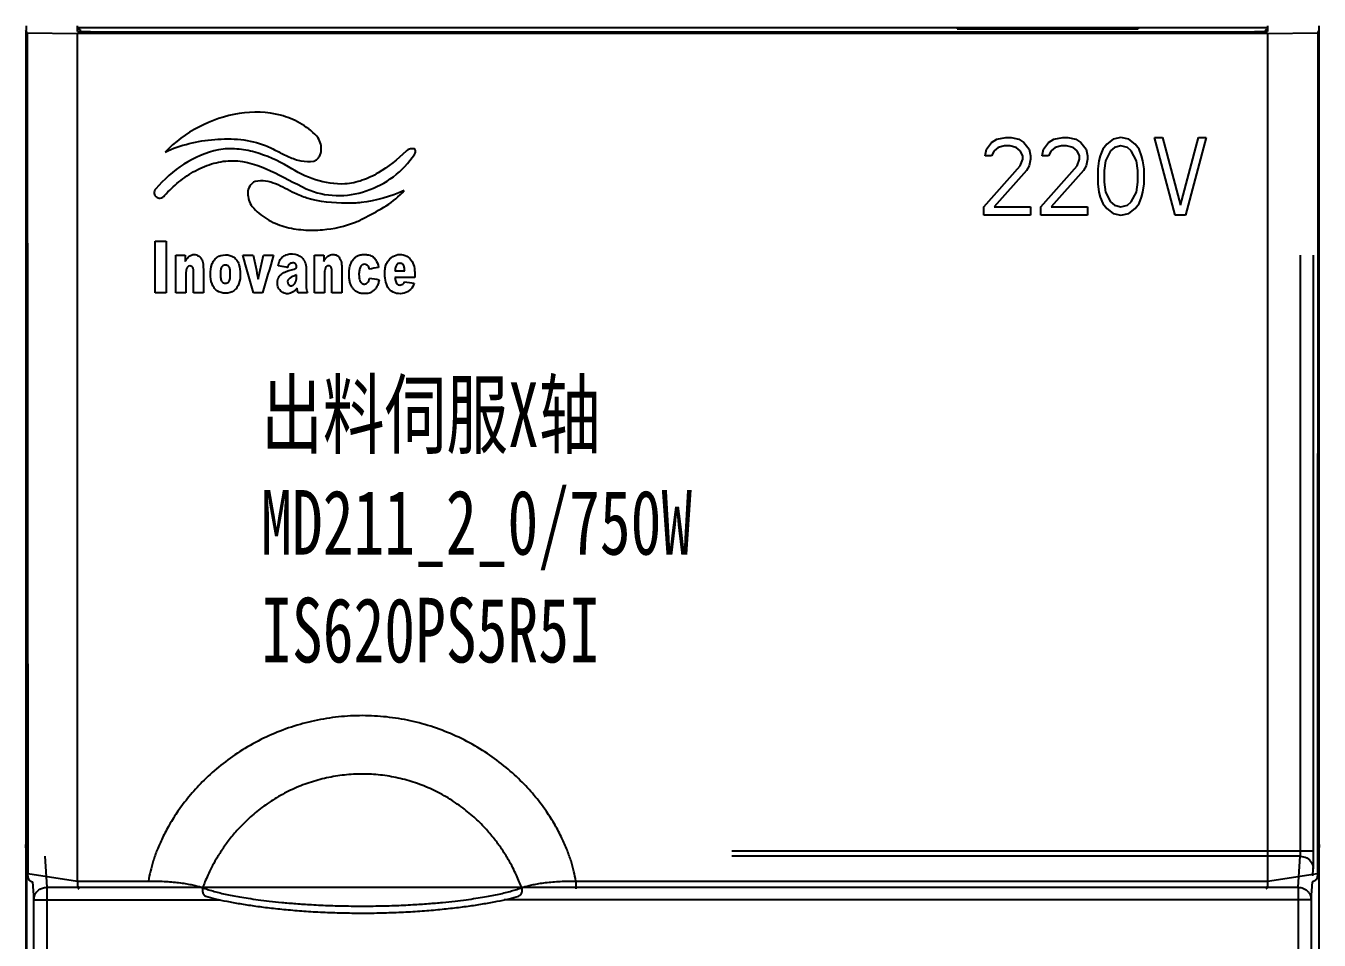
# Model space of a CAD drawing. Header units: millimetres. Extents: x -300 to 5587, y 233 to 3316.
# Drawn here: x 5456.5 to 5506.5, y 1690.7 to 1726.1 of the extents above; entities that cross this region are included whole.
import ezdxf

# ---------------------------------------------------------------- set-up
doc = ezdxf.new("R2010")
doc.units = ezdxf.units.MM
doc.layers.add('03___PRT_ALL_CURVES', color=7, linetype='Continuous')
doc.layers.add('20_ALL_FEATURES', color=7, linetype='Continuous')
doc.styles.add('宋', font='', dxfattribs={"width": 0.7})
doc.styles.add('样式 8', font='arial.ttf', dxfattribs={"width": 0.6, "height": 2.5})
doc.styles.get('宋').set_extended_font_data('SimSun')

msp = doc.modelspace()

# ---------------------------------------------------------------- linework, layer by layer
at = {"color": 7, "linetype": 'Continuous'}
for p, q in [((5456.475, 1726.1), (5456.475, 1725.922)), ((5458.465, 1725.876), (5458.465, 1726.1)), ((5504.465, 1726.027), (5458.465, 1726.027)), ((5492.465, 1726.027), (5492.465, 1725.989)), ((5499.465, 1726.027), (5499.465, 1725.989)), ((5504.465, 1726.1), (5504.465, 1725.876)), ((5506.455, 1726.1), (5506.455, 1725.922)), ((5456.465, 1725.922), (5456.465, 1567.027)), ((5456.465, 1725.922), (5456.475, 1725.922)), ((5456.518, 1725.832), (5456.465, 1725.922)), ((5456.518, 1725.832), (5458.465, 1725.803)), ((5456.518, 1725.832), (5456.535, 1693.313)), ((5458.565, 1725.953), (5458.465, 1725.953)), ((5459.465, 1725.861), (5458.465, 1725.876)), ((5504.465, 1725.803), (5458.465, 1725.803)), ((5458.465, 1693.027), (5458.465, 1725.803)), ((5458.565, 1725.953), (5458.565, 1725.874)), ((5503.465, 1725.861), (5459.465, 1725.861)), ((5492.465, 1725.989), (5499.465, 1725.989)), ((5504.465, 1725.876), (5503.465, 1725.861)), ((5504.43, 1725.953), (5504.351, 1725.874)), ((5504.429, 1725.876), (5504.43, 1725.953)), ((5504.465, 1725.953), (5504.43, 1725.953)), ((5504.465, 1725.803), (5506.413, 1725.832)), ((5504.465, 1725.803), (5504.465, 1693.027)), ((5506.413, 1725.832), (5506.396, 1693.313)), ((5506.413, 1725.832), (5506.465, 1725.922)), ((5506.465, 1725.922), (5506.455, 1725.922)), ((5506.465, 1567.027), (5506.465, 1725.922)), ((5505.747, 1694.18), (5505.747, 1717.227)), ((5506.247, 1694.18), (5506.247, 1717.227)), ((5456.535, 1693.236), (5456.465, 1694.448)), ((5456.466, 1694.43), (5456.465, 1694.448)), ((5456.534, 1693.236), (5456.466, 1694.43)), ((5506.247, 1694.18), (5483.765, 1694.18)), ((5506.465, 1694.448), (5506.396, 1693.236)), ((5506.465, 1694.43), (5506.401, 1693.313)), ((5506.465, 1694.448), (5506.465, 1694.43)), ((5456.465, 1693.527), (5456.504, 1693.527)), ((5456.504, 1684.527), (5456.504, 1693.527)), ((5457.193, 1693.987), (5457.271, 1692.787)), ((5505.738, 1693.987), (5483.765, 1693.987)), ((5505.66, 1692.787), (5505.738, 1693.987)), ((5506.22, 1693.23), (5506.238, 1693.504)), ((5458.465, 1693.017), (5456.535, 1693.313)), ((5456.535, 1693.236), (5456.535, 1693.219)), ((5458.465, 1693.027), (5461.202, 1693.027)), ((5477.729, 1693.027), (5504.465, 1693.027)), ((5477.729, 1693.027), (5477.729, 1692.727)), ((5506.396, 1693.313), (5504.466, 1693.017)), ((5506.396, 1693.236), (5506.395, 1693.219)), ((5456.726, 1692.999), (5456.771, 1692.304)), ((5457.271, 1692.787), (5505.66, 1692.787)), ((5457.271, 1692.787), (5457.271, 1675.167)), ((5505.66, 1692.787), (5505.66, 1567.332)), ((5506.16, 1692.304), (5506.205, 1692.999)), ((5456.771, 1675.667), (5456.771, 1692.304)), ((5456.771, 1692.304), (5463.977, 1692.304)), ((5506.16, 1692.304), (5474.953, 1692.304)), ((5506.16, 1692.304), (5506.16, 1567.332))]:
    msp.add_line(p, q, dxfattribs=at)
for points, start_tangent, end_tangent in [([(5477.729, 1693.027), (5477.653, 1693.405), (5477.542, 1693.806), (5477.389, 1694.233), (5477.187, 1694.694), (5476.925, 1695.191), (5476.59, 1695.72), (5476.172, 1696.276), (5475.657, 1696.847), (5475.034, 1697.419), (5474.31, 1697.958), (5473.512, 1698.432), (5472.664, 1698.819), (5471.781, 1699.113), (5470.871, 1699.311), (5469.945, 1699.412), (5469.013, 1699.413), (5468.086, 1699.315), (5467.176, 1699.12), (5466.292, 1698.829), (5465.442, 1698.444), (5464.641, 1697.973), (5463.914, 1697.433), (5463.286, 1696.861), (5462.768, 1696.287), (5462.347, 1695.729), (5462.01, 1695.197), (5461.745, 1694.698), (5461.542, 1694.236), (5461.39, 1693.807), (5461.278, 1693.406), (5461.202, 1693.027)], (-0.158449, 0.987367), (-0.158453, -0.987366)), ([(5475.63, 1692.773), (5475.542, 1693.001), (5475.431, 1693.258), (5475.29, 1693.547), (5475.113, 1693.869), (5474.889, 1694.226), (5474.611, 1694.613), (5474.268, 1695.021), (5473.851, 1695.442), (5473.353, 1695.858), (5472.786, 1696.242), (5472.172, 1696.568), (5471.528, 1696.826), (5470.858, 1697.014), (5470.17, 1697.128), (5469.475, 1697.167), (5468.78, 1697.13), (5468.092, 1697.018), (5467.421, 1696.832), (5466.776, 1696.576), (5466.161, 1696.251), (5465.591, 1695.869), (5465.09, 1695.452), (5464.67, 1695.03), (5464.325, 1694.62), (5464.045, 1694.231), (5463.82, 1693.872), (5463.641, 1693.549), (5463.5, 1693.259), (5463.389, 1693.002), (5463.301, 1692.773)], (-0.336663, 0.941625), (-0.336661, -0.941626)), ([(5505.738, 1693.987), (5505.742, 1694.022), (5505.744, 1694.044), (5505.745, 1694.072), (5505.746, 1694.105), (5505.747, 1694.141), (5505.747, 1694.18)], (0.222501, 0.974932), (-0.000007, 1)), ([(5506.238, 1693.504), (5506.239, 1693.531), (5506.241, 1693.571), (5506.242, 1693.627), (5506.244, 1693.704), (5506.245, 1693.8), (5506.246, 1693.915), (5506.247, 1694.044), (5506.247, 1694.18)], (0.065022, 0.997884), (-0.000064, 1)), ([(5505.738, 1693.987), (5505.987, 1693.922), (5506.17, 1693.745), (5506.238, 1693.504)], (0.99999, -0.004364), (0.004676, -0.999989)), ([(5456.535, 1693.261), (5456.535, 1693.287), (5456.535, 1693.313)], (0.002955, 0.999996), (-0.000522, 1)), ([(5456.535, 1693.236), (5456.535, 1693.261)], (0.004788, 0.999989), (0.002955, 0.999996)), ([(5456.535, 1693.219), (5456.543, 1693.167), (5456.569, 1693.108), (5456.607, 1693.06), (5456.655, 1693.026), (5456.711, 1693.004), (5456.735, 1693)], (0.058249, -0.998302), (0.988517, -0.151107)), ([(5458.465, 1693.017), (5458.462, 1692.955), (5458.463, 1692.897), (5458.467, 1692.844), (5458.474, 1692.8), (5458.483, 1692.764), (5458.494, 1692.74), (5458.507, 1692.728), (5458.512, 1692.727)], (-0.064441, -0.997922), (0.992881, -0.119113)), ([(5458.465, 1693.017), (5458.465, 1693.02), (5458.465, 1693.023), (5458.465, 1693.027)], (0.064441, 0.997922), (0, 1)), ([(5461.202, 1693.027), (5461.456, 1693.027), (5461.734, 1693.02), (5462.023, 1693.004), (5462.306, 1692.977), (5462.569, 1692.943), (5462.805, 1692.902), (5463.007, 1692.857), (5463.173, 1692.813), (5463.301, 1692.773)], (0.999877, 0.015698), (0.946467, -0.3228)), ([(5475.63, 1692.773), (5475.758, 1692.813), (5475.924, 1692.858), (5476.127, 1692.902), (5476.362, 1692.943), (5476.625, 1692.978), (5476.908, 1693.004), (5477.196, 1693.02), (5477.475, 1693.027), (5477.729, 1693.027)], (0.946467, 0.322799), (0.999877, -0.015694)), ([(5504.466, 1693.017), (5504.468, 1692.955), (5504.467, 1692.897), (5504.464, 1692.844), (5504.457, 1692.8), (5504.448, 1692.764), (5504.436, 1692.74), (5504.423, 1692.728), (5504.419, 1692.727)], (0.064441, -0.997922), (-0.992805, -0.11974)), ([(5504.465, 1693.027), (5504.465, 1693.023), (5504.465, 1693.02), (5504.466, 1693.017)], (0, -1), (0.064441, -0.997922)), ([(5506.395, 1693.219), (5506.387, 1693.167), (5506.362, 1693.108), (5506.324, 1693.06), (5506.275, 1693.026), (5506.219, 1693.004), (5506.196, 1693)], (-0.058406, -0.998293), (-0.988508, -0.15117)), ([(5506.396, 1693.313), (5506.396, 1693.287), (5506.396, 1693.261)], (-0.000522, -1), (0.002955, -0.999996)), ([(5506.396, 1693.261), (5506.396, 1693.236)], (0.002955, -0.999996), (0.004788, -0.999989)), ([(5456.771, 1692.304), (5456.781, 1692.398), (5456.814, 1692.499), (5456.877, 1692.599), (5456.973, 1692.69), (5457.105, 1692.758), (5457.271, 1692.787)], (0.004676, 0.999989), (0.99999, 0.004364)), ([(5463.301, 1692.773), (5463.288, 1692.693), (5463.293, 1692.616), (5463.313, 1692.548), (5463.347, 1692.494), (5463.394, 1692.457), (5463.417, 1692.447)], (-0.245809, -0.969318), (0.95301, -0.30294)), ([(5463.301, 1692.773), (5463.481, 1692.709), (5463.688, 1692.645), (5463.92, 1692.584), (5464.17, 1692.526), (5464.437, 1692.471), (5464.73, 1692.417), (5465.065, 1692.363), (5465.445, 1692.309), (5465.874, 1692.256), (5466.356, 1692.205), (5466.898, 1692.158), (5467.512, 1692.117), (5468.225, 1692.083), (5469.04, 1692.064), (5469.894, 1692.064), (5470.71, 1692.083), (5471.422, 1692.117), (5472.035, 1692.158), (5472.577, 1692.205), (5473.058, 1692.256), (5473.487, 1692.309), (5473.867, 1692.363), (5474.201, 1692.417), (5474.494, 1692.471), (5474.76, 1692.526), (5475.011, 1692.584), (5475.242, 1692.645), (5475.449, 1692.709), (5475.63, 1692.773)], (0.933783, -0.35784), (0.933783, 0.35784)), ([(5475.63, 1692.773), (5475.642, 1692.693), (5475.638, 1692.616), (5475.618, 1692.548), (5475.583, 1692.494), (5475.537, 1692.457), (5475.513, 1692.447)], (0.245794, -0.969322), (-0.953033, -0.302868)), ([(5505.66, 1692.787), (5505.758, 1692.777), (5505.862, 1692.744), (5505.966, 1692.684), (5506.06, 1692.591), (5506.131, 1692.463), (5506.16, 1692.304)], (0.99999, -0.004364), (0.004676, -0.999989)), ([(5463.417, 1692.447), (5463.782, 1692.347), (5464.233, 1692.247), (5464.735, 1692.156), (5465.283, 1692.071), (5465.88, 1691.994), (5466.525, 1691.926), (5467.215, 1691.869), (5467.941, 1691.826), (5468.692, 1691.8), (5469.456, 1691.791), (5470.221, 1691.799), (5470.973, 1691.826), (5471.701, 1691.868), (5472.394, 1691.925), (5473.041, 1691.993), (5473.64, 1692.07), (5474.19, 1692.155), (5474.692, 1692.246), (5475.145, 1692.346), (5475.513, 1692.447)], (0.953081, -0.302715), (0.953092, 0.302681))]:
    msp.add_spline(points, degree=3, dxfattribs=dict(at, start_tangent=start_tangent, end_tangent=end_tangent))
at = {"layer": '03___PRT_ALL_CURVES', "color": 7, "linetype": 'Continuous'}
for p, q in [((5493.604, 1721.331), (5493.804, 1721.586)), ((5493.804, 1721.586), (5494.004, 1721.714)), ((5494.004, 1721.714), (5494.354, 1721.778)), ((5494.354, 1721.778), (5494.554, 1721.778)), ((5494.554, 1721.778), (5494.854, 1721.714)), ((5494.854, 1721.714), (5495.054, 1721.586)), ((5495.054, 1721.586), (5495.254, 1721.331)), ((5495.804, 1721.331), (5496.004, 1721.586)), ((5496.004, 1721.586), (5496.204, 1721.714)), ((5496.204, 1721.714), (5496.554, 1721.778)), ((5496.554, 1721.778), (5496.754, 1721.778)), ((5496.754, 1721.778), (5497.054, 1721.714)), ((5497.054, 1721.714), (5497.254, 1721.586)), ((5497.254, 1721.586), (5497.454, 1721.331)), ((5498.254, 1721.523), (5498.104, 1721.331)), ((5498.504, 1721.714), (5498.254, 1721.523)), ((5498.804, 1721.778), (5498.504, 1721.714)), ((5499.104, 1721.714), (5498.804, 1721.778)), ((5499.354, 1721.523), (5499.104, 1721.714)), ((5499.504, 1721.331), (5499.354, 1721.523)), ((5500.104, 1721.778), (5500.404, 1721.778)), ((5500.904, 1718.778), (5500.104, 1721.778)), ((5500.404, 1721.778), (5501.104, 1719.161)), ((5501.104, 1719.161), (5501.804, 1721.778)), ((5502.104, 1721.778), (5501.304, 1718.778)), ((5501.804, 1721.778), (5502.104, 1721.778)), ((5493.554, 1721.076), (5493.604, 1721.331)), ((5493.804, 1721.076), (5493.554, 1721.076)), ((5493.904, 1721.267), (5493.804, 1721.076)), ((5494.054, 1721.395), (5493.904, 1721.267)), ((5494.304, 1721.459), (5494.054, 1721.395)), ((5494.504, 1721.459), (5494.304, 1721.459)), ((5494.754, 1721.395), (5494.504, 1721.459)), ((5494.904, 1721.267), (5494.754, 1721.395)), ((5495.004, 1721.076), (5494.904, 1721.267)), ((5495.004, 1720.948), (5495.004, 1721.076)), ((5495.254, 1721.331), (5495.304, 1721.076)), ((5495.304, 1721.076), (5495.304, 1720.948)), ((5495.754, 1721.076), (5495.804, 1721.331)), ((5496.004, 1721.076), (5495.754, 1721.076)), ((5496.104, 1721.267), (5496.004, 1721.076)), ((5496.254, 1721.395), (5496.104, 1721.267)), ((5496.504, 1721.459), (5496.254, 1721.395)), ((5496.704, 1721.459), (5496.504, 1721.459)), ((5496.954, 1721.395), (5496.704, 1721.459)), ((5497.104, 1721.267), (5496.954, 1721.395)), ((5497.204, 1721.076), (5497.104, 1721.267)), ((5497.204, 1720.948), (5497.204, 1721.076)), ((5497.454, 1721.331), (5497.504, 1721.076)), ((5497.504, 1721.076), (5497.504, 1720.948)), ((5498.004, 1721.076), (5497.954, 1720.884)), ((5498.104, 1721.331), (5498.004, 1721.076)), ((5498.404, 1721.267), (5498.204, 1720.884)), ((5498.554, 1721.395), (5498.404, 1721.267)), ((5498.804, 1721.459), (5498.554, 1721.395)), ((5499.054, 1721.395), (5498.804, 1721.459)), ((5499.204, 1721.267), (5499.054, 1721.395)), ((5499.404, 1720.884), (5499.204, 1721.267)), ((5499.604, 1721.076), (5499.504, 1721.331)), ((5499.654, 1720.884), (5499.604, 1721.076)), ((5493.504, 1719.097), (5494.904, 1720.693)), ((5495.154, 1720.501), (5493.904, 1719.097)), ((5494.904, 1720.693), (5495.004, 1720.948)), ((5495.254, 1720.693), (5495.154, 1720.501)), ((5495.304, 1720.948), (5495.254, 1720.693)), ((5495.704, 1719.097), (5497.104, 1720.693)), ((5497.354, 1720.501), (5496.104, 1719.097)), ((5497.104, 1720.693), (5497.204, 1720.948)), ((5497.454, 1720.693), (5497.354, 1720.501)), ((5497.504, 1720.948), (5497.454, 1720.693)), ((5497.954, 1720.884), (5497.904, 1720.565)), ((5497.904, 1720.565), (5497.904, 1719.991)), ((5498.204, 1720.884), (5498.154, 1720.501)), ((5498.154, 1720.501), (5498.154, 1720.054)), ((5499.454, 1720.501), (5499.404, 1720.884)), ((5499.454, 1720.054), (5499.454, 1720.501)), ((5499.704, 1720.565), (5499.654, 1720.884)), ((5499.704, 1719.991), (5499.704, 1720.565)), ((5498.154, 1720.054), (5498.204, 1719.672)), ((5499.404, 1719.672), (5499.454, 1720.054)), ((5497.904, 1719.991), (5497.954, 1719.672)), ((5497.954, 1719.672), (5498.004, 1719.48)), ((5498.204, 1719.672), (5498.404, 1719.289)), ((5499.204, 1719.289), (5499.404, 1719.672)), ((5499.604, 1719.48), (5499.654, 1719.672)), ((5499.654, 1719.672), (5499.704, 1719.991)), ((5493.504, 1718.778), (5493.504, 1719.097)), ((5493.904, 1719.097), (5495.304, 1719.097)), ((5495.304, 1719.097), (5495.304, 1718.778)), ((5495.704, 1718.778), (5495.704, 1719.097)), ((5496.104, 1719.097), (5497.504, 1719.097)), ((5497.504, 1719.097), (5497.504, 1718.778)), ((5498.004, 1719.48), (5498.104, 1719.225)), ((5498.104, 1719.225), (5498.254, 1719.033)), ((5498.254, 1719.033), (5498.504, 1718.842)), ((5498.404, 1719.289), (5498.554, 1719.161)), ((5498.554, 1719.161), (5498.804, 1719.097)), ((5498.804, 1719.097), (5499.054, 1719.161)), ((5499.054, 1719.161), (5499.204, 1719.289)), ((5499.104, 1718.842), (5499.354, 1719.033)), ((5499.354, 1719.033), (5499.504, 1719.225)), ((5499.504, 1719.225), (5499.604, 1719.48)), ((5495.304, 1718.778), (5493.504, 1718.778)), ((5497.504, 1718.778), (5495.704, 1718.778)), ((5498.504, 1718.842), (5498.804, 1718.778)), ((5498.804, 1718.778), (5499.104, 1718.842)), ((5501.304, 1718.778), (5500.904, 1718.778))]:
    msp.add_line(p, q, dxfattribs=at)
at = {"layer": '20_ALL_FEATURES', "color": 7, "linetype": 'Continuous'}
for points, start_tangent, end_tangent in [([(5467.717, 1721.84, 48.994), (5467.054, 1722.342, 49.008), (5466.313, 1722.643, 49.017), (5464.714, 1722.709, 49.019), (5463.149, 1722.186, 49.004), (5461.845, 1721.221, 48.975)], (-0.709681, 0.704213, 0.020901), (-0.69443, -0.719243, -0.021347)), ([(5461.845, 1721.221, 48.975), (5463.767, 1721.709, 48.99), (5465.734, 1721.469, 48.982), (5466.188, 1721.253, 48.976), (5466.637, 1721.033, 48.97), (5467.1, 1720.881, 48.965), (5467.598, 1720.871, 48.965)], (0.907304, 0.42029, 0.012474), (0.986774, 0.162031, 0.004809)), ([(5467.598, 1720.871, 48.965), (5467.725, 1720.948, 48.967), (5467.813, 1721.051, 48.97), (5467.886, 1721.312, 48.978), (5467.845, 1721.594, 48.986), (5467.717, 1721.84, 48.994)], (0.925982, 0.377402, 0.011201), (-0.614554, 0.788528, 0.023403)), ([(5463.911, 1721.308, 48.978), (5462.576, 1720.747, 48.961), (5461.484, 1719.793, 48.933)], (-0.974455, -0.224484, -0.006663), (-0.643609, -0.765018, -0.022705)), ([(5466.62, 1720.653, 48.958), (5465.317, 1721.213, 48.975), (5464.62, 1721.336, 48.979), (5463.911, 1721.308, 48.978)], (-0.867538, 0.497152, 0.014755), (-0.986865, -0.161475, -0.004792)), ([(5467.305, 1719.8, 48.933), (5468.459, 1719.539, 48.925), (5469.625, 1719.717, 48.93), (5470.676, 1720.268, 48.947), (5471.486, 1721.128, 48.972)], (0.910828, -0.412604, -0.012246), (0.545673, 0.837629, 0.02486)), ([(5471.165, 1721.256, 48.976), (5470.087, 1720.415, 48.951), (5469.471, 1720.127, 48.943), (5468.802, 1719.986, 48.938)], (-0.72364, -0.689874, -0.020475), (-0.997096, -0.076127, -0.002259)), ([(5471.486, 1721.128, 48.972), (5471.53, 1721.219, 48.975), (5471.532, 1721.284, 48.977), (5471.501, 1721.327, 48.978), (5471.447, 1721.348, 48.979), (5471.377, 1721.349, 48.979), (5471.301, 1721.333, 48.978), (5471.165, 1721.256, 48.976)], (0.545673, 0.837629, 0.02486), (-0.72364, -0.689874, -0.020475)), ([(5461.831, 1719.537, 48.925), (5462.378, 1720.064, 48.941), (5463.024, 1720.497, 48.954), (5463.733, 1720.786, 48.962), (5464.471, 1720.886, 48.965), (5465.928, 1720.497, 48.954), (5467.305, 1719.8, 48.933)], (0.655413, 0.754938, 0.022406), (0.900227, -0.435229, -0.012917)), ([(5468.802, 1719.986, 48.938), (5467.661, 1720.15, 48.943), (5466.62, 1720.653, 48.958)], (-0.999078, -0.042916, -0.001274), (-0.839082, 0.543766, 0.016139)), ([(5465.335, 1720.083, 48.941), (5465.119, 1719.901, 48.936), (5465.046, 1719.642, 48.928), (5465.088, 1719.361, 48.92), (5465.216, 1719.115, 48.913)], (-0.920511, -0.390544, -0.011591), (0.606604, -0.794654, -0.023585)), ([(5466.855, 1719.629, 48.928), (5466.122, 1719.988, 48.939), (5465.735, 1720.095, 48.942), (5465.335, 1720.083, 48.941)], (-0.89622, 0.443414, 0.01316), (-0.976807, -0.214029, -0.006352)), ([(5461.484, 1719.793, 48.933), (5461.423, 1719.618, 48.928), (5461.504, 1719.485, 48.924), (5461.661, 1719.442, 48.922), (5461.831, 1719.537, 48.925)], (-0.643609, -0.765018, -0.022705), (0.655413, 0.754938, 0.022406)), ([(5468.86, 1719.242, 48.916), (5467.334, 1719.441, 48.922), (5466.855, 1719.629, 48.928)], (-0.999998, 0.00219, 0.000065), (-0.899181, 0.437385, 0.012981)), ([(5471.088, 1719.733, 48.931), (5469.434, 1719.267, 48.917), (5468.86, 1719.242, 48.916)], (-0.913157, -0.407428, -0.012092), (-0.999716, 0.023814, 0.000707)), ([(5469.605, 1718.698, 48.9), (5470.397, 1719.146, 48.914), (5471.088, 1719.733, 48.931)], (0.879947, 0.474863, 0.014094), (0.641014, 0.767191, 0.02277)), ([(5465.216, 1719.115, 48.913), (5465.78, 1718.633, 48.898), (5466.457, 1718.341, 48.89), (5467.194, 1718.211, 48.886), (5467.936, 1718.214, 48.886)], (0.640583, -0.767551, -0.02278), (0.996649, 0.081765, 0.002427)), ([(5467.936, 1718.214, 48.886), (5469.21, 1718.509, 48.895), (5469.605, 1718.698, 48.9)], (0.9953, 0.0968, 0.002873), (0.871745, 0.489745, 0.014535)), ([(5461.465, 1717.778, 48.873), (5461.894, 1717.778, 48.873)], (1, 0), (1, 0)), ([(5461.465, 1715.778, 48.814), (5461.465, 1717.778, 48.873)], (0, 0.99956, 0.029666), (0, 0.99956, 0.029666)), ([(5461.894, 1717.778, 48.873), (5461.894, 1715.778, 48.814)], (0, -0.99956, -0.029666), (0, -0.99956, -0.029666)), ([(5462.269, 1717.227, 48.857), (5462.627, 1717.227, 48.857)], (1, 0), (1, 0)), ([(5462.269, 1715.778, 48.814), (5462.269, 1717.227, 48.857)], (0, 0.99956, 0.029666), (0, 0.99956, 0.029666)), ([(5462.627, 1716.991, 48.85), (5462.746, 1717.156, 48.854), (5462.916, 1717.253, 48.857), (5463.107, 1717.225, 48.857), (5463.256, 1717.093, 48.853), (5463.316, 1716.902, 48.847), (5463.328, 1716.699, 48.841)], (0.44599, 0.894644, 0.026552), (0.042716, -0.998648, -0.029639)), ([(5462.627, 1717.227, 48.857), (5462.627, 1716.991, 48.85)], (0, -0.99956, -0.029666), (0, -0.99956, -0.029666)), ([(5463.605, 1716.498, 48.835), (5463.659, 1716.869, 48.846), (5463.734, 1717.024, 48.851), (5463.849, 1717.144, 48.854), (5464.179, 1717.244, 48.857), (5464.509, 1717.151, 48.854), (5464.624, 1717.033, 48.851), (5464.7, 1716.878, 48.846), (5464.756, 1716.507, 48.835)], (-0.0042, 0.999551, 0.029666), (0.003289, -0.999554, -0.029666)), ([(5465.271, 1715.778, 48.814), (5464.854, 1717.227, 48.857)], (-0.276553, 0.960576, 0.028509), (-0.276553, 0.960576, 0.028509)), ([(5464.854, 1717.227, 48.857), (5465.254, 1717.227, 48.857)], (1, 0), (1, 0)), ([(5465.254, 1717.227, 48.857), (5465.449, 1716.309, 48.829)], (0.207229, -0.977862, -0.029022), (0.207229, -0.977862, -0.029022)), ([(5465.449, 1716.309, 48.829), (5465.65, 1717.227, 48.857)], (0.213843, 0.976438, 0.02898), (0.213843, 0.976438, 0.02898)), ([(5466.038, 1717.227, 48.857), (5465.612, 1715.778, 48.814)], (-0.281868, -0.959031, -0.028463), (-0.281868, -0.959031, -0.028463)), ([(5465.65, 1717.227, 48.857), (5466.038, 1717.227, 48.857)], (1, 0), (1, 0)), ([(5466.226, 1716.814, 48.844), (5466.278, 1717.024, 48.851), (5466.403, 1717.173, 48.855), (5466.576, 1717.26, 48.858), (5466.772, 1717.284, 48.858), (5467.136, 1717.138, 48.854), (5467.256, 1716.966, 48.849), (5467.301, 1716.726, 48.842)], (0.034094, 0.998979, 0.029649), (0, -0.99956, -0.029666)), ([(5467.626, 1715.778, 48.814), (5467.626, 1717.227, 48.857)], (0, 0.99956, 0.029666), (0, 0.99956, 0.029666)), ([(5467.626, 1717.227, 48.857), (5467.983, 1717.227, 48.857)], (1, 0), (1, 0)), ([(5467.983, 1716.991, 48.85), (5468.064, 1717.115, 48.853), (5468.105, 1717.161, 48.855), (5468.146, 1717.197, 48.856), (5468.189, 1717.224, 48.857), (5468.237, 1717.244, 48.857), (5468.346, 1717.26, 48.858)], (0.484719, 0.874285, 0.025948), (1, 0)), ([(5467.983, 1717.227, 48.857), (5467.983, 1716.991, 48.85)], (0, -0.99956, -0.029666), (0, -0.99956, -0.029666)), ([(5468.346, 1717.26, 48.858), (5468.488, 1717.225, 48.857), (5468.595, 1717.122, 48.853)], (1, 0), (0.550527, -0.83445, -0.024766)), ([(5468.595, 1717.122, 48.853), (5468.663, 1716.948, 48.848), (5468.685, 1716.699, 48.841)], (0.548821, -0.835572, -0.024799), (0, -0.99956, -0.029666)), ([(5469.015, 1716.868, 48.846), (5469.036, 1716.921, 48.848), (5469.121, 1717.064, 48.852)], (0.334261, 0.942066, 0.02796), (0.612946, 0.789777, 0.02344)), ([(5469.121, 1717.064, 48.852), (5469.189, 1717.139, 48.854), (5469.223, 1717.169, 48.855), (5469.259, 1717.193, 48.856), (5469.319, 1717.222, 48.856), (5469.387, 1717.243, 48.857), (5469.462, 1717.255, 48.857), (5469.503, 1717.259, 48.858), (5469.546, 1717.26, 48.858), (5469.606, 1717.258, 48.858), (5469.662, 1717.252, 48.857), (5469.762, 1717.228, 48.857), (5469.849, 1717.188, 48.855), (5469.92, 1717.133, 48.854)], (0.612139, 0.790402, 0.023459), (0.711957, -0.701914, -0.020832)), ([(5469.92, 1717.133, 48.854), (5469.98, 1717.062, 48.852), (5470.101, 1716.761, 48.843)], (0.712802, -0.701057, -0.020807), (0.206721, -0.977969, -0.029025)), ([(5470.386, 1716.845, 48.845), (5470.447, 1716.975, 48.849), (5470.916, 1717.264, 48.858), (5471.189, 1717.191, 48.856), (5471.396, 1716.992, 48.85), (5471.485, 1716.718, 48.842), (5471.504, 1716.427, 48.833)], (0.32361, 0.945774, 0.02807), (0.029423, -0.999127, -0.029653)), ([(5462.942, 1716.575, 48.837), (5462.941, 1716.668, 48.84), (5462.915, 1716.756, 48.843), (5462.843, 1716.811, 48.844), (5462.758, 1716.812, 48.844), (5462.699, 1716.751, 48.842), (5462.666, 1716.658, 48.84), (5462.653, 1716.474, 48.834)], (0, 0.99956, 0.029666), (0, -0.99956, -0.029666)), ([(5462.942, 1715.778, 48.814), (5462.942, 1716.575, 48.837)], (0, 0.99956, 0.029666), (0, 0.99956, 0.029666)), ([(5463.328, 1716.699, 48.841), (5463.328, 1715.778, 48.814)], (0, -0.99956, -0.029666), (0, -0.99956, -0.029666)), ([(5464.756, 1716.507, 48.835), (5464.702, 1716.136, 48.824), (5464.627, 1715.981, 48.82), (5464.513, 1715.861, 48.816), (5464.185, 1715.762, 48.813), (5463.855, 1715.856, 48.816), (5463.739, 1715.974, 48.819), (5463.662, 1716.128, 48.824), (5463.605, 1716.498, 48.835)], (0.003289, -0.999554, -0.029666), (-0.0042, 0.999551, 0.029666)), ([(5464.37, 1716.435, 48.833), (5464.37, 1716.498, 48.835), (5464.363, 1716.671, 48.84), (5464.308, 1716.799, 48.844), (5464.181, 1716.844, 48.845), (5464.054, 1716.8, 48.844), (5463.998, 1716.672, 48.84), (5463.989, 1716.5, 48.835)], (0.007728, 0.99953, 0.029665), (-0.002632, -0.999556, -0.029666)), ([(5466.593, 1716.758, 48.843), (5466.535, 1716.766, 48.843), (5466.226, 1716.814, 48.844)], (-0.988597, 0.150517, 0.004467), (-0.988597, 0.150517, 0.004467)), ([(5466.26, 1716.403, 48.832), (5466.348, 1716.498, 48.835), (5466.53, 1716.601, 48.838), (5466.926, 1716.745, 48.842)], (0.571939, 0.819935, 0.024335), (0.828026, 0.560443, 0.016634)), ([(5466.597, 1716.801, 48.844), (5466.593, 1716.758, 48.843)], (-0.226212, -0.973649, -0.028897), (0.046429, -0.998482, -0.029634)), ([(5466.926, 1716.745, 48.842), (5466.93, 1716.831, 48.845), (5466.901, 1716.889, 48.847), (5466.781, 1716.933, 48.848), (5466.711, 1716.919, 48.847), (5466.65, 1716.885, 48.846), (5466.607, 1716.831, 48.845), (5466.597, 1716.801, 48.844)], (0.245556, 0.968956, 0.028758), (-0.226212, -0.973649, -0.028897)), ([(5467.301, 1716.726, 48.842), (5467.301, 1716.086, 48.823)], (0, -0.99956, -0.029666), (0, -0.99956, -0.029666)), ([(5468.053, 1716.748, 48.842), (5468.021, 1716.641, 48.839), (5468.01, 1716.474, 48.834)], (-0.495771, -0.868071, -0.025764), (0, -0.99956, -0.029666)), ([(5468.299, 1716.575, 48.837), (5468.291, 1716.691, 48.841), (5468.28, 1716.734, 48.842), (5468.265, 1716.767, 48.843), (5468.245, 1716.792, 48.844), (5468.222, 1716.81, 48.844), (5468.196, 1716.821, 48.845), (5468.166, 1716.824, 48.845), (5468.133, 1716.819, 48.845), (5468.103, 1716.805, 48.844), (5468.053, 1716.748, 48.842)], (0, 0.99956, 0.029666), (-0.491563, -0.870459, -0.025835)), ([(5468.299, 1715.778, 48.814), (5468.299, 1716.575, 48.837)], (0, 0.99956, 0.029666), (0, 0.99956, 0.029666)), ([(5468.685, 1716.699, 48.841), (5468.685, 1715.778, 48.814)], (0, -0.99956, -0.029666), (0, -0.99956, -0.029666)), ([(5469.006, 1716.152, 48.825), (5468.987, 1716.222, 48.827), (5468.973, 1716.302, 48.829), (5468.965, 1716.394, 48.832), (5468.963, 1716.443, 48.833), (5468.962, 1716.495, 48.835), (5468.963, 1716.55, 48.837), (5468.966, 1716.603, 48.838), (5468.975, 1716.7, 48.841), (5468.992, 1716.789, 48.844), (5469.015, 1716.868, 48.846)], (-0.318454, 0.947521, 0.028122), (0.336156, 0.941392, 0.02794)), ([(5469.558, 1716.879, 48.846), (5469.471, 1716.854, 48.846), (5469.435, 1716.823, 48.845), (5469.403, 1716.78, 48.843), (5469.359, 1716.656, 48.84), (5469.344, 1716.481, 48.834)], (-1, 0), (0, -0.99956, -0.029666)), ([(5469.74, 1716.692, 48.841), (5469.678, 1716.832, 48.845), (5469.625, 1716.867, 48.846), (5469.558, 1716.879, 48.846)], (-0.17892, 0.983431, 0.029188), (-1, 0)), ([(5470.101, 1716.761, 48.843), (5469.74, 1716.692, 48.841)], (-0.982039, -0.188593, -0.005597), (-0.982039, -0.188593, -0.005597)), ([(5471.482, 1716.153, 48.825), (5471.335, 1715.907, 48.817), (5471.09, 1715.764, 48.813), (5470.801, 1715.756, 48.813), (5470.549, 1715.88, 48.817), (5470.346, 1716.411, 48.832), (5470.353, 1716.708, 48.841), (5470.386, 1716.845, 48.845)], (-0.283787, -0.958465, -0.028447), (0.32361, 0.945774, 0.02807)), ([(5471.113, 1716.631, 48.839), (5471.095, 1716.763, 48.843), (5471.041, 1716.877, 48.846), (5470.927, 1716.918, 48.847), (5470.812, 1716.876, 48.846), (5470.754, 1716.762, 48.843), (5470.735, 1716.631, 48.839)], (-0.113372, 0.993115, 0.029475), (-0.098388, -0.99471, -0.029522)), ([(5470.735, 1716.631, 48.839), (5471.113, 1716.631, 48.839)], (1, 0), (1, 0)), ([(5462.653, 1716.474, 48.834), (5462.653, 1715.778, 48.814)], (0, -0.99956, -0.029666), (0, -0.99956, -0.029666)), ([(5463.989, 1716.5, 48.835), (5463.997, 1716.327, 48.83), (5464.053, 1716.199, 48.826), (5464.18, 1716.153, 48.825), (5464.307, 1716.197, 48.826), (5464.362, 1716.324, 48.83), (5464.37, 1716.435, 48.833)], (-0.002632, -0.999556, -0.029666), (0.007728, 0.99953, 0.029665)), ([(5466.948, 1715.955, 48.819), (5466.6, 1715.742, 48.813), (5466.4, 1715.789, 48.814), (5466.249, 1715.93, 48.818), (5466.188, 1716.132, 48.824), (5466.223, 1716.339, 48.83), (5466.26, 1716.403, 48.832)], (-0.540513, -0.840965, -0.024959), (0.571939, 0.819935, 0.024335)), ([(5466.926, 1716.466, 48.834), (5466.72, 1716.378, 48.831), (5466.582, 1716.218, 48.827), (5466.612, 1716.114, 48.824), (5466.696, 1716.052, 48.822), (5466.762, 1716.06, 48.822)], (-0.855315, -0.51788, -0.01537), (0.93821, 0.345915, 0.010267)), ([(5466.762, 1716.06, 48.822), (5466.797, 1716.077, 48.822), (5466.88, 1716.161, 48.825), (5466.918, 1716.265, 48.828), (5466.926, 1716.377, 48.831)], (0.93821, 0.345915, 0.010267), (0.013515, 0.999469, 0.029664)), ([(5466.926, 1716.377, 48.831), (5466.926, 1716.466, 48.834)], (0, 0.99956, 0.029666), (0, 0.99956, 0.029666)), ([(5467.301, 1716.086, 48.823), (5467.304, 1715.995, 48.82), (5467.306, 1715.958, 48.819), (5467.31, 1715.926, 48.818), (5467.316, 1715.895, 48.817), (5467.325, 1715.86, 48.816), (5467.35, 1715.778, 48.814)], (0, -0.99956, -0.029666), (0.320128, -0.946957, -0.028105)), ([(5468.01, 1716.474, 48.834), (5468.01, 1715.778, 48.814)], (0, -0.99956, -0.029666), (0, -0.99956, -0.029666)), ([(5469.574, 1715.744, 48.813), (5469.428, 1715.755, 48.813), (5469.365, 1715.768, 48.813), (5469.308, 1715.787, 48.814), (5469.257, 1715.812, 48.815), (5469.209, 1715.843, 48.816), (5469.166, 1715.881, 48.817), (5469.126, 1715.926, 48.818), (5469.057, 1716.031, 48.821), (5469.006, 1716.152, 48.825)], (-1, 0), (-0.314173, 0.948948, 0.028164)), ([(5469.344, 1716.481, 48.834), (5469.348, 1716.397, 48.832), (5469.403, 1716.209, 48.826)], (0, -0.99956, -0.029666), (0.532514, -0.846048, -0.02511)), ([(5469.403, 1716.209, 48.826), (5469.469, 1716.14, 48.824), (5469.509, 1716.122, 48.824), (5469.552, 1716.116, 48.824), (5469.588, 1716.12, 48.824), (5469.621, 1716.13, 48.824), (5469.679, 1716.172, 48.825), (5469.724, 1716.243, 48.827), (5469.756, 1716.344, 48.83)], (0.53236, -0.846145, -0.025113), (0.214958, 0.976193, 0.028973)), ([(5469.756, 1716.344, 48.83), (5470.121, 1716.284, 48.829)], (0.986706, -0.162442, -0.004821), (0.986706, -0.162442, -0.004821)), ([(5470.121, 1716.284, 48.829), (5470.081, 1716.13, 48.824), (5470.022, 1715.998, 48.82), (5469.943, 1715.891, 48.817), (5469.846, 1715.811, 48.815)], (-0.178314, -0.98354, -0.029191), (-0.847882, -0.529952, -0.015729)), ([(5471.504, 1716.365, 48.831), (5470.734, 1716.365, 48.831)], (-1, 0), (-1, 0)), ([(5470.734, 1716.365, 48.831), (5470.764, 1716.209, 48.826), (5470.854, 1716.091, 48.823), (5470.999, 1716.093, 48.823), (5471.104, 1716.204, 48.826)], (0.044522, -0.998569, -0.029637), (0.275372, 0.960915, 0.028519)), ([(5471.104, 1716.204, 48.826), (5471.482, 1716.153, 48.825)], (0.991271, -0.131784, -0.003911), (0.991271, -0.131784, -0.003911)), ([(5471.504, 1716.427, 48.833), (5471.504, 1716.365, 48.831)], (0, -0.99956, -0.029666), (0, -0.99956, -0.029666)), ([(5461.894, 1715.778, 48.814), (5461.465, 1715.778, 48.814)], (-1, 0), (-1, 0)), ([(5462.653, 1715.778, 48.814), (5462.269, 1715.778, 48.814)], (-1, 0), (-1, 0)), ([(5463.328, 1715.778, 48.814), (5462.942, 1715.778, 48.814)], (-1, 0), (-1, 0)), ([(5465.612, 1715.778, 48.814), (5465.271, 1715.778, 48.814)], (-1, 0), (-1, 0)), ([(5466.989, 1715.778, 48.814), (5466.948, 1715.955, 48.819)], (-0.399526, 0.916318, 0.027196), (-0.078638, 0.996464, 0.029574)), ([(5467.35, 1715.778, 48.814), (5466.989, 1715.778, 48.814)], (-1, 0), (-1, 0)), ([(5468.01, 1715.778, 48.814), (5467.626, 1715.778, 48.814)], (-1, 0), (-1, 0)), ([(5468.685, 1715.778, 48.814), (5468.299, 1715.778, 48.814)], (-1, 0), (-1, 0)), ([(5469.846, 1715.811, 48.815), (5469.789, 1715.781, 48.814), (5469.574, 1715.744, 48.813)], (-0.84917, -0.527888, -0.015667), (-1, 0))]:
    msp.add_spline(points, degree=3, dxfattribs=dict(at, start_tangent=start_tangent, end_tangent=end_tangent))

# ---------------------------------------------------------------- texts
at = {"lineweight": 0, "style": '样式 8', "width": 0.4}
msp.add_text('SEV 03', height=20, rotation=60, dxfattribs=at).set_placement((5484.324, 1725.378))
at = {"lineweight": 0, "insert": (5465.561, 1712.319), "char_height": 2.5, "width": 22.38818, "attachment_point": 1, "style": '宋'}
msp.add_mtext('出料伺服X轴\\PMD211_2_0/750W\\PIS620PS5R5I', dxfattribs=at)

doc.saveas('drawing.dxf')
